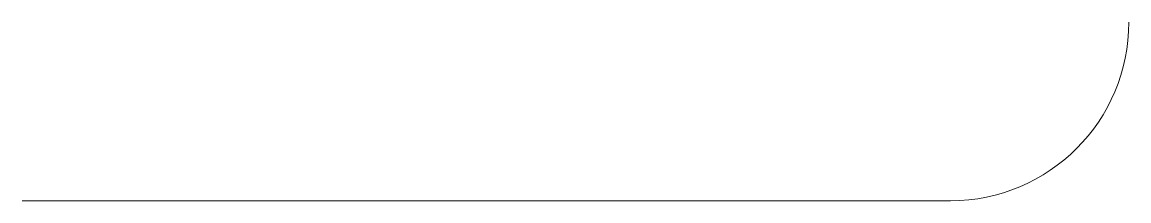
# Model space of a CAD drawing. Header units: millimetres. Extents: x 10 to 41.6, y 5.9 to 11.
import ezdxf

# ---------------------------------------------------------------- set-up
doc = ezdxf.new("R2010")
doc.units = ezdxf.units.MM
doc.layers.add('Dimension', color=5, linetype='CONTINUOUS', lineweight=0, true_color=0x0000ff)

msp = doc.modelspace()

# ---------------------------------------------------------------- linework, layer by layer
at = {"layer": 'Dimension'}
msp.add_line((36.5, 5.9125), (10, 5.9125), dxfattribs=at)
msp.add_arc((36.5, 11), 5.0875, 270, 0, dxfattribs=at)

doc.saveas('drawing.dxf')
